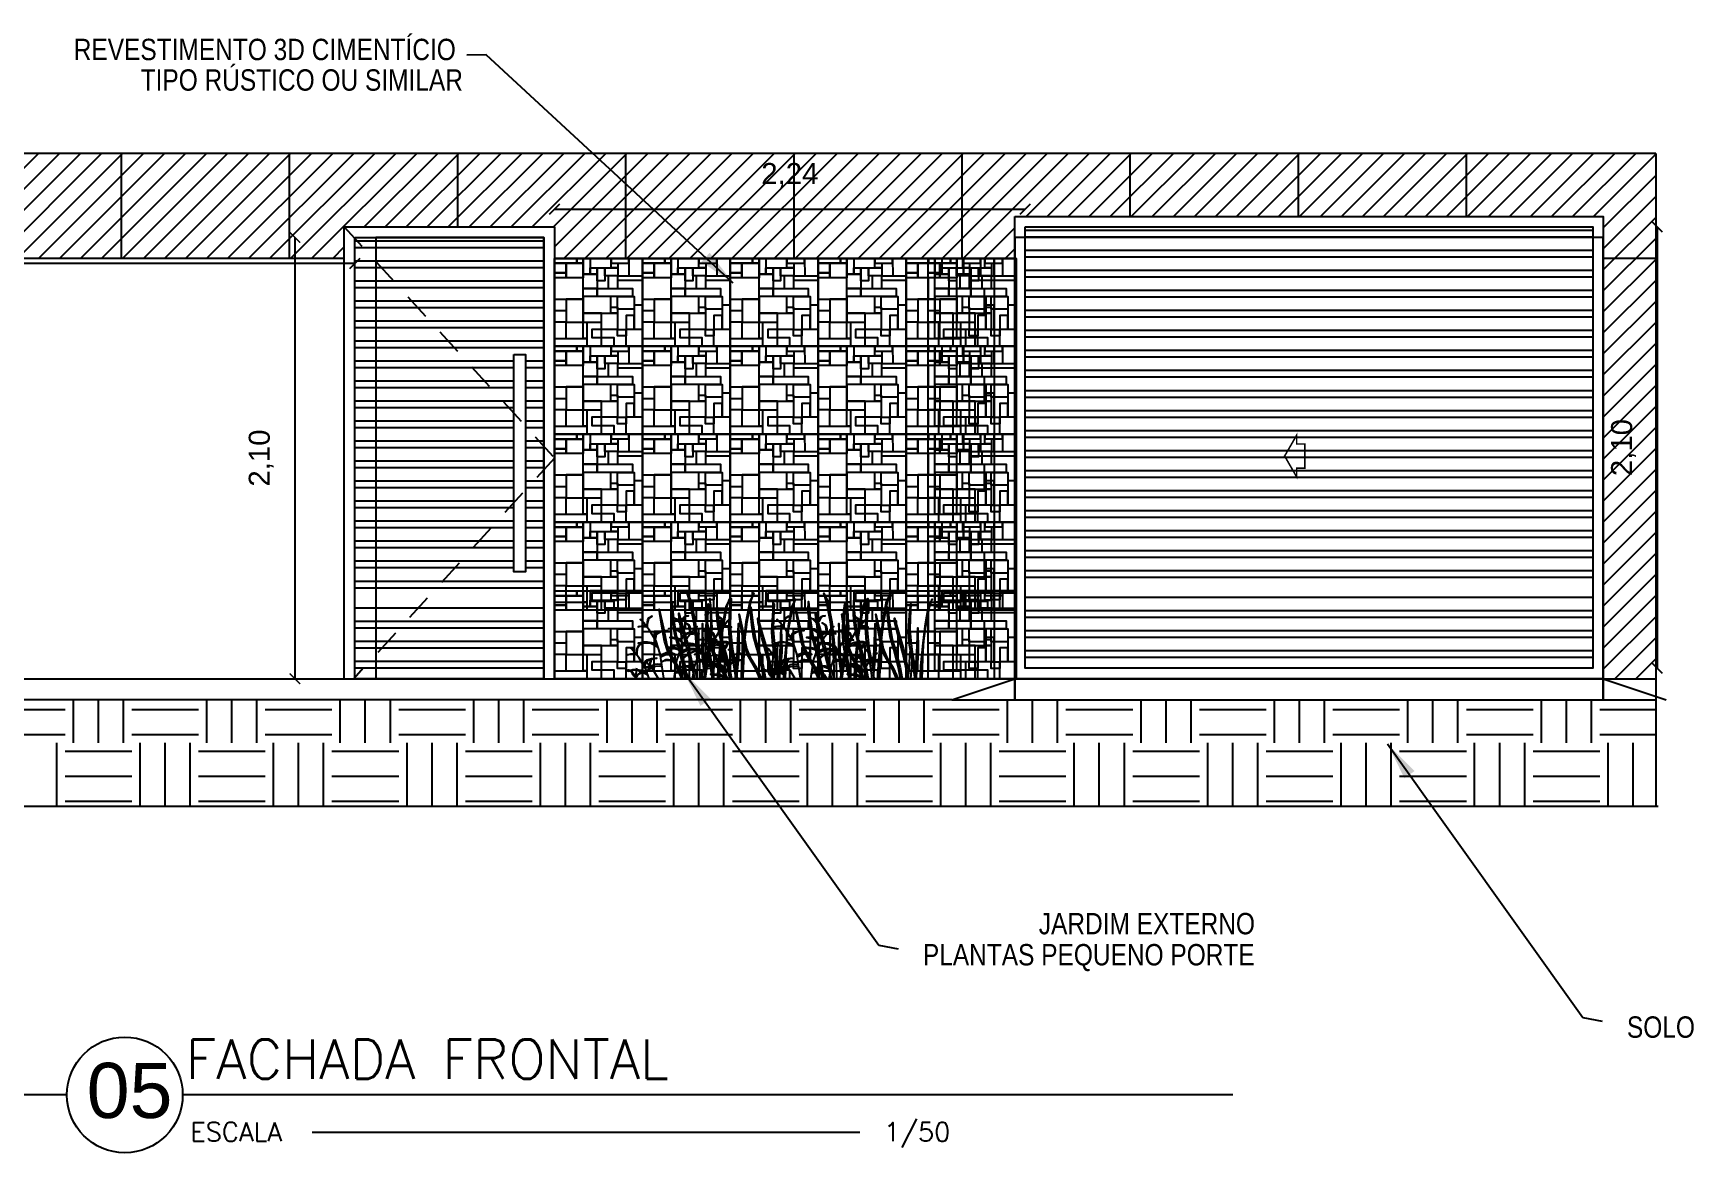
# Model space of a CAD drawing. Header units: millimetres. Extents: x -72 to 470, y 3 to 161.
# Drawn here: x 435.03 to 442.93, y 48.92 to 54.25 of the extents above; entities that cross this region are included whole.
import ezdxf
from ezdxf.enums import TextEntityAlignment as Align

# ---------------------------------------------------------------- set-up
doc = ezdxf.new("R2010")
doc.units = ezdxf.units.MM
doc.linetypes.add('CONTINU', pattern=[0])
doc.linetypes.add('HIDDEN2', pattern=[0.1875, 0.125, -0.0625])
doc.layers.get('0').update_dxf_attribs({"color": 3})
for name, color, linetype in [('0-COTAS', 8, 'Continuous'), ('COTA', 7, 'Continuous'), ('COTAS', 7, 'Continuous'), ('LAYER1', 2, 'Continuous'), ('LAYER2', 5, 'Continuous'), ('P8', 8, 'Continuous')]:
    doc.layers.add(name, color=color, linetype=linetype)
doc.layers.add('E-Cta-W', color=7, linetype='Continuous', lineweight=20)
doc.styles.add('ARIAL', font='arial.ttf', dxfattribs={"height": 0.2})
doc.styles.add('F2', font='ARIALN.TTF')
doc.styles.add('ROMANS', font='romans__.ttf', dxfattribs={"height": 0.1})
doc.styles.get("Standard").update_dxf_attribs({"font": 'arial.ttf'})
doc.dimstyles.new('ISO-25', dxfattribs={"dimtxt": 0.1, "dimasz": 0.05, "dimexe": 1.25, "dimexo": 0.625, "dimgap": 0.1, "dimtad": 1, "dimzin": 1, "dimtxsty": 'Standard', "dimblk": 'ARCHTICK', "dimcen": 2.5, "dimse1": 1, "dimse2": 1, "dimazin": 3, "dimtfac": 1, "dimtmove": 0, "dimatfit": 3, "dimldrblk": 'ARCHTICK', "dimfxl": 1, "dimarcsym": 0})
doc.dimstyles.get("Standard").update_dxf_attribs({"dimtxt": 0.18, "dimasz": 0.18, "dimexe": 0.18, "dimexo": 0.0625, "dimgap": 0.09, "dimtad": 0, "dimtih": 1, "dimtoh": 1, "dimdec": 4, "dimzin": 0, "dimdsep": 46, "dimtxsty": 'Standard', "dimcen": 0.09, "dimadec": 0, "dimazin": 0, "dimtfac": 1, "dimtdec": 4, "dimtofl": 0, "dimtmove": 0, "dimatfit": 3, "dimfxl": 1, "dimtolj": 1, "dimtzin": 0, "dimarcsym": 0})

# ---------------------------------------------------------------- blocks, each defined once
blk = doc.blocks.new('A$C58902D87')
at = {"color": 7}
blk.add_lwpolyline([(-3.4, 0), (-3.1, 0.1), (-3.1, 0), (-3.1, 0.1), (-0.3, 0.1), (-0.3, 0), (-0.3, 0.1), (0, 0)], dxfattribs=at)
blk = doc.blocks.new('A$C00126118')
at = {"layer": 'LAYER2'}
blk.add_line((0.3, 0.367), (0, 0.367), dxfattribs=at)
blk.add_circle((0.667, 0.367), 0.367, dxfattribs=at)
blk = doc.blocks.new('_ArchTick')
at = {"color": 0, "linetype": 'ByBlock', "const_width": 0.15}
blk.add_lwpolyline([(-0.5, -0.5), (0.5, 0.5)], dxfattribs=at)
blk = doc.blocks.new('*D405')
at = {"layer": 'COTAS', "color": 0, "lineweight": -2, "transparency": 16777216}
blk.add_line((437.5132, 53.4131), (439.7532, 53.4131), dxfattribs=at)
at = {"layer": 'Defpoints', "color": 0, "transparency": 16777216}
for p in [(439.7532, 53.4131), (437.5132, 53.3286), (439.7532, 53.3286)]:
    blk.add_point(p, dxfattribs=at)
at = {"layer": 'COTAS', "color": 0, "lineweight": -2, "transparency": 16777216, "xscale": 0.05, "yscale": 0.05, "zscale": 0.05, "rotation": 180}
blk.add_blockref('_ArchTick', (437.5132, 53.4131), dxfattribs=at)
at = {"layer": 'COTAS', "color": 0, "lineweight": -2, "transparency": 16777216, "xscale": 0.05, "yscale": 0.05, "zscale": 0.05}
blk.add_blockref('_ArchTick', (439.7532, 53.4131), dxfattribs=at)
at = {"layer": 'COTAS', "color": 0, "transparency": 16777216, "insert": (438.6332, 53.5732), "char_height": 0.1, "attachment_point": 5}
blk.add_mtext('2,24', dxfattribs=at)
blk = doc.blocks.new('*D406')
at = {"layer": 'COTAS', "color": 0, "lineweight": -2, "transparency": 16777216}
blk.add_line((442.7602, 53.3286), (442.7602, 51.2286), dxfattribs=at)
at = {"layer": 'Defpoints', "color": 0, "transparency": 16777216}
for p in [(442.4532, 53.3286), (442.4532, 51.2286), (442.7602, 51.2286)]:
    blk.add_point(p, dxfattribs=at)
at = {"layer": 'COTAS', "color": 0, "lineweight": -2, "transparency": 16777216, "xscale": 0.05, "yscale": 0.05, "zscale": 0.05}
for p, rotation in [((442.7602, 53.3286), 90), ((442.7602, 51.2286), 270)]:
    blk.add_blockref('_ArchTick', p, dxfattribs=dict(at, rotation=rotation))
at = {"layer": 'COTAS', "color": 0, "transparency": 16777216, "insert": (442.6001, 52.2786), "char_height": 0.1, "attachment_point": 5, "rotation": 90}
blk.add_mtext('2,10', dxfattribs=at)
blk = doc.blocks.new('*D407')
at = {"layer": 'COTAS', "color": 0, "lineweight": -2, "transparency": 16777216}
blk.add_line((436.278, 53.2786), (436.278, 51.1786), dxfattribs=at)
at = {"layer": 'Defpoints', "color": 0, "transparency": 16777216}
for p in [(436.5632, 53.2786), (436.278, 51.1786), (436.5132, 51.1786)]:
    blk.add_point(p, dxfattribs=at)
at = {"layer": 'COTAS', "color": 0, "lineweight": -2, "transparency": 16777216, "xscale": 0.05, "yscale": 0.05, "zscale": 0.05}
for p, rotation in [((436.278, 53.2786), 90), ((436.278, 51.1786), 270)]:
    blk.add_blockref('_ArchTick', p, dxfattribs=dict(at, rotation=rotation))
at = {"layer": 'COTAS', "color": 0, "transparency": 16777216, "insert": (436.1179, 52.2286), "char_height": 0.1, "attachment_point": 5, "rotation": 90}
blk.add_mtext('2,10', dxfattribs=at)
blk = doc.blocks.new('werwerwer')
at = {"color": 8}
for p, q in [((1968.2576, 1520.9968), (1968.2576, 1521.1968)), ((1968.2576, 1521.1968), (1968.4576, 1521.1968)), ((1968.4576, 1521.1968), (1968.6576, 1521.1968)), ((1968.6576, 1521.1968), (1968.6576, 1520.9968)), ((1968.2576, 1520.7968), (1968.2576, 1520.9968)), ((1968.6576, 1520.9968), (1968.6576, 1520.7968)), ((1968.4576, 1520.7968), (1968.2576, 1520.7968)), ((1968.6576, 1520.7968), (1968.4576, 1520.7968))]:
    blk.add_line(p, q, dxfattribs=at)
at = {"color": 8, "linetype": 'CONTINU'}
for points in [[(1968.2576, 1521.1968), (1968.3593, 1521.1968), (1968.3593, 1521.1744), (1968.2576, 1521.1744)], [(1968.2576, 1521.1744), (1968.3106, 1521.1744), (1968.3106, 1521.131), (1968.2576, 1521.131)], [(1968.2576, 1521.131), (1968.3106, 1521.131), (1968.3106, 1521.1088), (1968.2576, 1521.1088)], [(1968.3106, 1521.1744), (1968.3885, 1521.1744), (1968.3885, 1521.1088), (1968.3106, 1521.1088)], [(1968.3885, 1521.1744), (1968.3593, 1521.1744), (1968.3593, 1521.1968), (1968.3885, 1521.1968)], [(1968.3885, 1521.1968), (1968.4193, 1521.1968), (1968.4193, 1521.1253), (1968.3885, 1521.1253)], [(1968.3885, 1521.1253), (1968.452, 1521.1253), (1968.452, 1521.06), (1968.3885, 1521.06)], [(1968.4193, 1521.1538), (1968.515, 1521.1538), (1968.515, 1521.1968), (1968.4193, 1521.1968)], [(1968.452, 1521.1253), (1968.4193, 1521.1253), (1968.4193, 1521.1538), (1968.452, 1521.1538)], [(1968.452, 1521.1538), (1968.4865, 1521.1538), (1968.4865, 1521.0944), (1968.452, 1521.0944)], [(1968.4865, 1521.1538), (1968.5465, 1521.1538), (1968.5465, 1521.1182), (1968.4865, 1521.1182)], [(1968.515, 1521.1753), (1968.5958, 1521.1753), (1968.5958, 1521.1968), (1968.515, 1521.1968)], [(1968.5465, 1521.1538), (1968.515, 1521.1538), (1968.515, 1521.1753), (1968.5465, 1521.1753)], [(1968.5966, 1521.1182), (1968.6576, 1521.1182), (1968.6576, 1521.1968), (1968.5958, 1521.1968)], [(1968.3885, 1521.1088), (1968.2576, 1521.1088), (1968.2576, 1521.012), (1968.3885, 1521.012)], [(1968.3885, 1521.06), (1968.452, 1521.06), (1968.452, 1521.0231), (1968.3885, 1521.0231)], [(1968.452, 1521.06), (1968.6125, 1521.06), (1968.6125, 1521.0231), (1968.452, 1521.0231)], [(1968.5465, 1521.1182), (1968.5025, 1521.1182), (1968.5025, 1521.06), (1968.5465, 1521.06)], [(1968.5465, 1521.1182), (1968.6576, 1521.1182), (1968.6576, 1521.0968), (1968.5465, 1521.0968)], [(1968.3885, 1521.012), (1968.311, 1521.012), (1968.311, 1520.9074), (1968.3885, 1520.9074)], [(1968.5145, 1521.0231), (1968.3885, 1521.0231), (1968.3885, 1520.9475), (1968.5145, 1520.9475)], [(1968.5447, 1520.9475), (1968.5145, 1520.9475), (1968.5145, 1520.9748), (1968.5447, 1520.9748)], [(1968.5447, 1521.0231), (1968.6205, 1521.0231), (1968.6205, 1520.9651), (1968.5447, 1520.9651)], [(1968.6205, 1520.8754), (1968.6576, 1520.8754), (1968.6576, 1520.9841), (1968.6205, 1520.9841)], [(1968.311, 1520.9074), (1968.2576, 1520.9074), (1968.2576, 1520.9595), (1968.311, 1520.9595)], [(1968.311, 1520.9074), (1968.2576, 1520.9074), (1968.2576, 1520.8329), (1968.311, 1520.8329)], [(1968.3885, 1520.9074), (1968.4719, 1520.9074), (1968.4719, 1520.9475), (1968.3885, 1520.9475)], [(1968.4046, 1520.8329), (1968.3885, 1520.8329), (1968.3885, 1520.9074), (1968.4046, 1520.9074)], [(1968.4719, 1520.9475), (1968.5447, 1520.9475), (1968.5447, 1520.874), (1968.4719, 1520.874)], [(1968.5834, 1520.8754), (1968.6205, 1520.8754), (1968.6205, 1520.9372), (1968.5834, 1520.9372)], [(1968.2576, 1520.8329), (1968.4046, 1520.8329), (1968.4046, 1520.7968), (1968.2576, 1520.7968)], [(1968.4719, 1520.874), (1968.4279, 1520.874), (1968.4279, 1520.8367), (1968.4719, 1520.8367)], [(1968.4719, 1520.8367), (1968.5274, 1520.8367), (1968.5274, 1520.7968), (1968.4719, 1520.7968)], [(1968.5447, 1520.874), (1968.5834, 1520.874), (1968.5834, 1520.8439), (1968.5447, 1520.8439)], [(1968.6576, 1520.7968), (1968.5834, 1520.7968), (1968.5834, 1520.8754), (1968.6576, 1520.8754)]]:
    blk.add_lwpolyline(points, close=True, dxfattribs=at)
blk = doc.blocks.new('A$C32066065')
at = {"layer": 'P8', "xscale": 1.045786416577419, "yscale": 1.045786416577419, "zscale": 1.045786416577419}
blk.add_blockref('werwerwer', (-2058.377, -1590.8469), dxfattribs=at)
blk = doc.blocks.new('A$C720D0BDF')
at = {"color": 8}
for p, q in [((5.857, 2.126), (5.844, 2.259)), ((5.884, 1.896), (5.857, 2.126)), ((5.899, 1.726), (5.884, 1.896)), ((5.912, 1.556), (5.91, 1.643)), ((6.671, 1.718), (6.668, 1.751)), ((6.681, 1.618), (6.673, 1.702)), ((6.708, 1.389), (6.681, 1.618)), ((5.914, 1.376), (5.909, 1.52)), ((5.911, 1.154), (5.914, 1.376)), ((6.723, 1.218), (6.708, 1.389)), ((5.019, 1.018), (5.035, 1.175)), ((5.036, 1.192), (5.04, 1.225)), ((5.903, 1.018), (5.909, 1.119)), ((6.736, 1.049), (6.734, 1.136)), ((6.736, 1.018), (6.736, 1.024))]:
    blk.add_line(p, q, dxfattribs=at)
for points in [[(6.198, 1.018), (6.195, 1.219), (6.184, 1.485), (6.164, 1.806), (6.124, 2.104), (6.051, 2.485), (5.999, 2.644), (6.076, 2.49), (6.149, 2.104), (6.189, 1.758), (6.232, 1.305), (6.241, 1.018)], [(6.453, 1.729), (6.473, 1.979), (6.463, 2.212), (6.448, 2.418), (6.427, 2.546), (6.442, 2.258), (6.448, 2.026), (6.43, 1.841)], [(6.652, 1.763), (6.687, 2.021), (6.756, 2.383), (6.806, 2.534), (6.732, 2.388), (6.663, 2.021), (6.641, 1.832)], [(6.919, 1.018), (6.915, 1.079), (6.864, 1.44), (6.812, 1.718), (6.792, 1.979), (6.802, 2.212), (6.817, 2.418), (6.837, 2.546), (6.822, 2.258), (6.817, 2.026), (6.837, 1.811), (6.864, 1.578), (6.91, 1.327), (6.945, 1.089), (6.953, 1.018)], [(7.096, 1.742), (7.1, 1.806), (7.141, 2.104), (7.213, 2.485), (7.266, 2.644), (7.188, 2.49), (7.116, 2.104), (7.081, 1.813)], [(7.872, 1.018), (7.875, 1.18), (7.885, 1.433), (7.904, 1.738), (7.942, 2.021), (8.011, 2.383), (8.061, 2.534), (7.987, 2.388), (7.918, 2.021), (7.88, 1.693), (7.84, 1.262), (7.832, 1.018)], [(5.896, 1.018), (5.809, 1.224), (5.628, 1.537), (5.566, 1.733), (5.508, 2.057), (5.468, 2.34), (5.545, 1.979), (5.613, 1.655), (5.689, 1.475), (5.814, 1.269), (5.911, 1.048), (5.922, 1.018)], [(5.967, 1.018), (5.922, 1.269), (5.829, 1.635), (5.756, 1.893), (5.721, 2.119), (5.699, 2.33), (5.704, 2.485), (5.741, 2.165), (5.792, 1.836), (5.879, 1.553), (5.952, 1.274), (6, 1.018)], [(6.148, 1.018), (6.065, 1.311), (6.014, 1.532), (5.922, 1.876), (5.849, 2.165), (5.839, 2.263), (5.922, 1.979), (6.019, 1.65), (6.085, 1.337), (6.194, 1.018)], [(5.862, 2.087), (5.889, 2.122), (5.918, 2.162), (5.931, 2.183), (5.948, 2.202), (5.994, 2.215), (6.022, 2.213), (5.982, 2.206), (5.95, 2.188), (5.929, 2.151), (5.903, 2.109), (5.864, 2.068)], [(6.738, 1.018), (6.667, 1.185), (6.496, 1.483), (6.437, 1.669), (6.382, 1.976), (6.344, 2.245), (6.417, 1.903), (6.481, 1.595), (6.553, 1.424), (6.672, 1.228), (6.765, 1.018), (6.765, 1.018)], [(6.366, 2.14), (6.38, 2.319), (6.399, 2.441), (6.384, 2.167), (6.382, 2.066)], [(6.812, 1.018), (6.775, 1.228), (6.686, 1.576), (6.618, 1.821), (6.584, 2.036), (6.563, 2.236), (6.568, 2.383), (6.603, 2.079), (6.651, 1.766), (6.735, 1.497), (6.803, 1.233), (6.844, 1.018)], [(7.383, 1.018), (7.313, 1.185), (7.141, 1.483), (7.082, 1.669), (7.028, 1.976), (6.989, 2.245), (7.063, 1.903), (7.127, 1.595), (7.199, 1.424), (7.318, 1.228), (7.411, 1.018), (7.411, 1.018)], [(7.458, 1.018), (7.42, 1.228), (7.332, 1.576), (7.263, 1.821), (7.229, 2.036), (7.209, 2.236), (7.213, 2.383), (7.249, 2.079), (7.297, 1.766), (7.38, 1.497), (7.449, 1.233), (7.49, 1.018)], [(7.73, 1.018), (7.728, 1.047), (7.68, 1.39), (7.63, 1.654), (7.611, 1.903), (7.62, 2.124), (7.635, 2.319), (7.654, 2.441), (7.64, 2.167), (7.635, 1.947), (7.654, 1.742), (7.68, 1.521), (7.723, 1.283), (7.757, 1.057), (7.761, 1.018)], [(5.236, 2.001), (5.176, 2.006), (5.1, 2.01), (5.064, 2.006), (5.125, 2.02), (5.17, 2.025), (5.215, 2.025)], [(5.128, 2.129), (5.123, 2.133), (5.117, 2.137), (5.102, 2.144), (5.105, 2.146), (5.106, 2.144), (5.109, 2.141), (5.112, 2.141), (5.117, 2.139), (5.118, 2.137)], [(5.138, 2.118), (5.132, 2.123), (5.129, 2.126), (5.128, 2.128), (5.128, 2.131), (5.13, 2.13), (5.133, 2.126), (5.14, 2.123), (5.143, 2.118), (5.149, 2.113), (5.156, 2.109), (5.156, 2.098), (5.162, 2.095), (5.168, 2.092), (5.169, 2.087), (5.172, 2.084), (5.181, 2.081), (5.181, 2.074), (5.183, 2.069), (5.187, 2.063), (5.188, 2.059)], [(5.559, 1.018), (5.557, 1.031), (5.487, 1.494), (5.408, 1.731), (5.278, 1.949), (5.138, 2.118)], [(5.245, 1.99), (5.246, 2.058), (5.26, 2.141), (5.282, 2.179), (5.33, 2.211), (5.263, 2.173), (5.246, 2.137), (5.237, 2.094), (5.231, 2.039), (5.228, 2.01)], [(5.367, 1.799), (5.381, 1.834), (5.404, 1.879), (5.436, 1.904), (5.474, 1.917), (5.519, 1.93), (5.567, 1.936), (5.622, 1.936), (5.557, 1.923), (5.493, 1.904), (5.432, 1.875), (5.404, 1.843), (5.4, 1.82), (5.387, 1.765)], [(5.884, 1.894), (5.804, 1.949), (5.736, 1.965), (5.69, 1.972), (5.643, 1.966), (5.7, 1.982), (5.745, 1.978), (5.821, 1.965), (5.88, 1.932)], [(5.749, 1.018), (5.803, 1.363), (5.884, 1.6), (6.014, 1.817), (6.155, 1.985)], [(5.864, 2.071), (5.829, 2.111), (5.789, 2.151), (5.753, 2.173), (5.795, 2.16), (5.829, 2.132), (5.86, 2.1)], [(5.892, 1.809), (5.935, 1.856), (5.988, 1.883), (6.047, 1.902)], [(6.048, 1.857), (6.047, 1.925), (6.034, 2.009), (6.011, 2.047), (5.964, 2.079), (6.03, 2.041), (6.047, 2.005), (6.056, 1.961), (6.062, 1.906), (6.065, 1.878)], [(6.155, 1.985), (6.161, 1.99), (6.164, 1.993), (6.165, 1.995), (6.165, 1.998), (6.164, 1.997), (6.16, 1.993), (6.153, 1.99), (6.151, 1.985), (6.145, 1.98), (6.138, 1.976), (6.138, 1.965), (6.131, 1.962), (6.125, 1.959), (6.124, 1.954), (6.121, 1.951), (6.112, 1.949), (6.112, 1.941), (6.11, 1.937), (6.105, 1.93), (6.105, 1.926)], [(6.165, 1.996), (6.17, 2), (6.177, 2.004), (6.191, 2.011), (6.189, 2.013), (6.188, 2.011), (6.184, 2.008), (6.181, 2.008), (6.177, 2.006), (6.175, 2.004)], [(6.334, 1.185), (6.308, 1.563), (6.287, 2.067), (6.277, 1.583), (6.292, 1.357), (6.321, 1.103)], [(6.539, 1.796), (6.526, 1.831), (6.503, 1.877), (6.471, 1.901), (6.433, 1.915), (6.388, 1.928), (6.34, 1.934), (6.285, 1.935), (6.35, 1.921), (6.414, 1.902), (6.475, 1.873), (6.503, 1.84), (6.507, 1.818), (6.519, 1.763)], [(6.395, 1.548), (6.375, 1.654), (6.356, 1.903), (6.364, 2.101)], [(6.38, 1.987), (6.38, 1.947), (6.399, 1.742), (6.409, 1.654)], [(6.406, 1.769), (6.407, 1.837), (6.396, 1.879), (6.39, 1.909)], [(6.416, 1.78), (6.413, 1.845), (6.402, 1.894), (6.392, 1.908)], [(6.52, 1.765), (6.629, 1.946), (6.77, 2.114)], [(6.663, 1.987), (6.661, 2.054), (6.649, 2.138), (6.626, 2.176), (6.579, 2.208), (6.645, 2.17), (6.662, 2.134), (6.671, 2.09), (6.676, 2.035), (6.68, 2.007)], [(6.672, 1.997), (6.731, 2.003), (6.807, 2.006), (6.843, 2.002), (6.783, 2.016), (6.737, 2.022), (6.692, 2.022)], [(6.77, 2.114), (6.776, 2.119), (6.779, 2.122), (6.78, 2.124), (6.78, 2.127), (6.778, 2.126), (6.775, 2.122), (6.768, 2.119), (6.765, 2.114), (6.759, 2.109), (6.752, 2.105), (6.752, 2.094), (6.746, 2.092), (6.74, 2.088), (6.739, 2.083), (6.736, 2.08), (6.727, 2.078), (6.727, 2.07), (6.725, 2.066), (6.72, 2.059), (6.719, 2.055)], [(6.78, 2.125), (6.785, 2.129), (6.791, 2.133), (6.806, 2.14), (6.803, 2.142), (6.803, 2.14), (6.799, 2.137), (6.796, 2.137), (6.791, 2.135), (6.79, 2.133)], [(6.931, 1.185), (6.957, 1.563), (6.977, 2.067), (6.987, 1.583), (6.972, 1.357), (6.943, 1.103)], [(7.612, 1.071), (7.556, 1.268), (7.508, 1.478), (7.42, 1.805), (7.351, 2.079), (7.342, 2.172), (7.42, 1.903), (7.513, 1.59), (7.576, 1.292), (7.621, 1.159)], [(7.743, 1.148), (7.768, 1.507), (7.787, 1.986), (7.797, 1.526), (7.782, 1.311), (7.755, 1.07)], [(4.938, 1.588), (4.932, 1.592), (4.928, 1.595), (4.927, 1.598), (4.927, 1.6), (4.929, 1.599), (4.933, 1.595), (4.94, 1.592), (4.942, 1.587), (4.948, 1.582), (4.955, 1.579), (4.955, 1.567), (4.961, 1.565), (4.967, 1.561), (4.969, 1.556), (4.972, 1.554), (4.98, 1.551), (4.98, 1.543), (4.983, 1.539), (4.987, 1.532), (4.988, 1.529)], [(5.187, 1.238), (5.079, 1.42), (4.938, 1.588)], [(5.045, 1.46), (5.046, 1.527), (5.059, 1.611), (5.082, 1.649), (5.129, 1.682), (5.063, 1.643), (5.046, 1.607), (5.036, 1.564), (5.031, 1.508), (5.028, 1.48)], [(5.447, 1.612), (5.371, 1.657), (5.33, 1.674), (5.273, 1.699), (5.212, 1.708), (5.148, 1.708), (5.068, 1.693), (5.161, 1.722), (5.246, 1.722), (5.32, 1.708), (5.39, 1.684), (5.43, 1.664)], [(5.912, 1.557), (5.877, 1.579), (5.827, 1.593), (5.764, 1.604), (5.666, 1.614), (5.62, 1.61), (5.7, 1.596), (5.781, 1.585), (5.85, 1.566), (5.871, 1.561), (5.89, 1.547)], [(5.924, 1.667), (5.911, 1.702), (5.888, 1.748), (5.856, 1.772), (5.818, 1.786), (5.773, 1.799), (5.725, 1.805), (5.67, 1.805), (5.735, 1.792), (5.799, 1.773), (5.86, 1.744), (5.888, 1.711), (5.892, 1.689), (5.904, 1.634)], [(5.843, 1.481), (5.919, 1.525), (5.961, 1.542), (6.018, 1.567), (6.079, 1.576), (6.144, 1.576), (6.223, 1.56), (6.13, 1.589), (6.045, 1.589), (5.971, 1.576), (5.901, 1.552), (5.861, 1.533)], [(5.894, 1.782), (5.925, 1.822), (5.96, 1.851), (6.013, 1.879), (6.047, 1.889)], [(6.258, 1.55), (6.245, 1.584), (6.222, 1.63), (6.19, 1.655), (6.152, 1.668), (6.107, 1.682), (6.059, 1.688), (6.004, 1.688), (6.069, 1.674), (6.133, 1.655), (6.194, 1.626), (6.222, 1.594), (6.226, 1.571), (6.238, 1.516)], [(6.057, 1.868), (6.117, 1.874), (6.193, 1.877), (6.229, 1.873), (6.168, 1.887), (6.122, 1.892), (6.077, 1.893)], [(6.234, 1.51), (6.348, 1.699), (6.489, 1.868)], [(6.421, 1.756), (6.4, 1.578), (6.355, 1.327), (6.319, 1.089), (6.312, 1.018)], [(6.344, 1.018), (6.345, 1.029), (6.418, 1.492), (6.499, 1.729), (6.517, 1.759)], [(6.345, 1.018), (6.35, 1.079), (6.4, 1.44), (6.441, 1.655)], [(6.391, 1.751), (6.451, 1.756), (6.526, 1.759), (6.562, 1.755), (6.502, 1.769), (6.456, 1.775), (6.411, 1.775)], [(6.458, 1.61), (6.534, 1.654), (6.576, 1.671), (6.633, 1.696), (6.694, 1.705), (6.758, 1.705), (6.838, 1.689), (6.745, 1.718), (6.66, 1.718), (6.586, 1.705), (6.515, 1.681), (6.476, 1.662)], [(6.633, 1.765), (6.625, 1.693), (6.585, 1.262), (6.576, 1.018)], [(6.687, 1.563), (6.653, 1.603), (6.613, 1.643), (6.577, 1.666), (6.618, 1.653), (6.653, 1.624), (6.684, 1.592)], [(6.617, 1.018), (6.62, 1.18), (6.63, 1.433), (6.647, 1.715)], [(6.686, 1.58), (6.713, 1.615), (6.742, 1.654), (6.755, 1.675), (6.772, 1.694), (6.788, 1.699)], [(6.802, 1.696), (6.774, 1.681), (6.753, 1.643), (6.727, 1.601), (6.688, 1.56)], [(6.797, 1.702), (6.818, 1.708), (6.846, 1.706), (6.808, 1.698)], [(7.072, 1.726), (7.033, 1.305), (7.023, 1.018)], [(7.067, 1.018), (7.07, 1.219), (7.08, 1.485), (7.09, 1.643)], [(5.036, 1.471), (4.976, 1.476), (4.9, 1.479), (4.864, 1.475), (4.925, 1.489), (4.97, 1.495), (5.015, 1.495)], [(5.169, 1.27), (5.182, 1.304), (5.204, 1.35), (5.237, 1.375), (5.275, 1.388), (5.32, 1.402), (5.367, 1.408), (5.422, 1.408), (5.358, 1.394), (5.294, 1.375), (5.233, 1.346), (5.205, 1.314), (5.201, 1.291), (5.189, 1.239)], [(5.518, 1.29), (5.426, 1.297), (5.349, 1.28), (5.282, 1.232), (5.218, 1.13), (5.282, 1.194), (5.349, 1.245), (5.404, 1.255), (5.478, 1.261), (5.524, 1.25)], [(5.3, 1.245), (5.223, 1.335)], [(5.292, 1.253), (5.294, 1.318), (5.306, 1.368), (5.315, 1.381)], [(5.301, 1.246), (5.3, 1.311), (5.312, 1.353), (5.317, 1.382)], [(5.498, 1.423), (5.538, 1.456), (5.58, 1.475), (5.631, 1.494), (5.688, 1.494), (5.768, 1.479), (5.698, 1.511), (5.65, 1.511), (5.599, 1.511), (5.544, 1.488), (5.491, 1.468)], [(5.792, 1.291), (5.752, 1.325), (5.71, 1.344), (5.659, 1.363), (5.602, 1.364), (5.522, 1.349), (5.592, 1.381), (5.64, 1.381), (5.691, 1.38), (5.746, 1.357), (5.799, 1.336)], [(5.913, 1.412), (5.999, 1.483), (6.034, 1.5), (6.064, 1.515), (6.102, 1.528), (6.157, 1.54), (6.115, 1.522), (6.056, 1.498), (5.982, 1.452), (5.914, 1.39)], [(6.101, 1.018), (6.137, 1.245), (6.218, 1.482), (6.224, 1.493)], [(6.407, 1.42), (6.366, 1.454), (6.325, 1.473), (6.274, 1.492), (6.217, 1.493), (6.137, 1.478), (6.207, 1.51), (6.255, 1.51), (6.306, 1.509), (6.361, 1.486), (6.414, 1.465)], [(6.161, 1.314), (6.214, 1.344), (6.265, 1.361), (6.305, 1.371), (6.358, 1.371), (6.398, 1.367), (6.461, 1.354), (6.407, 1.382), (6.356, 1.388), (6.294, 1.384), (6.235, 1.378), (6.174, 1.355)], [(6.386, 1.288), (6.477, 1.294), (6.555, 1.277), (6.621, 1.229), (6.685, 1.126), (6.621, 1.191), (6.555, 1.243), (6.5, 1.252), (6.426, 1.258), (6.38, 1.248)], [(6.475, 1.018), (6.473, 1.047), (6.424, 1.39), (6.408, 1.479)], [(6.421, 1.55), (6.424, 1.521), (6.468, 1.283), (6.501, 1.057), (6.506, 1.018)], [(6.708, 1.386), (6.628, 1.442), (6.56, 1.457), (6.514, 1.465), (6.467, 1.459), (6.524, 1.474), (6.569, 1.47), (6.645, 1.457), (6.703, 1.425)], [(6.748, 1.16), (6.735, 1.194), (6.712, 1.24), (6.68, 1.265), (6.642, 1.278), (6.597, 1.292), (6.549, 1.298), (6.494, 1.298), (6.559, 1.284), (6.623, 1.265), (6.684, 1.236), (6.712, 1.204), (6.716, 1.181), (6.728, 1.126)], [(6.701, 1.071), (6.708, 1.092), (6.838, 1.31), (6.979, 1.478)], [(6.716, 1.301), (6.759, 1.349), (6.812, 1.376), (6.871, 1.394)], [(6.718, 1.275), (6.749, 1.315), (6.784, 1.343), (6.837, 1.372), (6.871, 1.381)], [(6.872, 1.35), (6.871, 1.418), (6.858, 1.501), (6.835, 1.539), (6.788, 1.572), (6.854, 1.533), (6.871, 1.497), (6.88, 1.454), (6.886, 1.399), (6.889, 1.37)], [(6.881, 1.361), (6.94, 1.366), (7.016, 1.369), (7.052, 1.366), (6.992, 1.379), (6.946, 1.385), (6.901, 1.385)], [(6.979, 1.478), (6.985, 1.482), (6.988, 1.485), (6.989, 1.488), (6.989, 1.49), (6.987, 1.489), (6.984, 1.485), (6.977, 1.482), (6.975, 1.477), (6.968, 1.472), (6.961, 1.469), (6.961, 1.458), (6.955, 1.455), (6.949, 1.452), (6.948, 1.446), (6.945, 1.444), (6.936, 1.441), (6.936, 1.433), (6.934, 1.429), (6.929, 1.422), (6.928, 1.419)], [(6.989, 1.488), (6.994, 1.493), (7, 1.496), (7.015, 1.504), (7.013, 1.506), (7.012, 1.504), (7.008, 1.5), (7.005, 1.5), (7, 1.499), (6.999, 1.496)], [(7.606, 1.018), (7.625, 1.199), (7.635, 1.443), (7.645, 1.572)], [(7.671, 1.438), (7.664, 1.252), (7.645, 1.018)], [(5.022, 1.053), (4.994, 1.088), (4.966, 1.128), (4.952, 1.149), (4.935, 1.168), (4.89, 1.181), (4.861, 1.179), (4.901, 1.171), (4.934, 1.154), (4.954, 1.116), (4.981, 1.075), (5.02, 1.034)], [(4.905, 1.169), (4.87, 1.162), (4.9, 1.172)], [(4.91, 1.175), (4.962, 1.191), (5.048, 1.192), (5.122, 1.179), (5.192, 1.154), (5.232, 1.135)], [(5.25, 1.083), (5.173, 1.128), (5.131, 1.145), (5.074, 1.169), (5.014, 1.178), (4.949, 1.178), (4.92, 1.172)], [(5.02, 1.037), (5.055, 1.077), (5.095, 1.116), (5.131, 1.139), (5.089, 1.126), (5.055, 1.097), (5.023, 1.066)], [(5.279, 1.227), (5.257, 1.229), (5.181, 1.233), (5.145, 1.229), (5.206, 1.242), (5.251, 1.248), (5.296, 1.249)], [(5.272, 1.018), (5.209, 1.202), (5.191, 1.232)], [(5.452, 1.018), (5.36, 1.173), (5.318, 1.222)], [(6.05, 1.018), (6.006, 1.062), (5.94, 1.114), (5.885, 1.123), (5.811, 1.129), (5.765, 1.119)], [(5.771, 1.159), (5.863, 1.165), (5.94, 1.148), (6.007, 1.1), (6.058, 1.018)], [(6.126, 1.174), (6.085, 1.207), (6.044, 1.227), (5.993, 1.246), (5.936, 1.246), (5.856, 1.231), (5.926, 1.263), (5.974, 1.263), (6.025, 1.263), (6.08, 1.24), (6.133, 1.219)], [(6.786, 1.018), (6.701, 1.071), (6.651, 1.085), (6.588, 1.097), (6.489, 1.106), (6.444, 1.102), (6.524, 1.089), (6.605, 1.078), (6.673, 1.059), (6.695, 1.054), (6.745, 1.018)], [(6.682, 1.018), (6.695, 1.054)]]:
    blk.add_lwpolyline(points, dxfattribs=at)

msp = doc.modelspace()

# ---------------------------------------------------------------- hatches: boundary and pattern name
at = {"layer": 'COTA', "true_color": 0x939598}
h = msp.add_hatch(dxfattribs=at)
h.set_pattern_fill('JIS_WOOD', color=252, scale=0.1)
h.set_pattern_definition([(45, (387.54705, -96.73227), (-0.05, 0.05), [])])
h.paths.add_polyline_path([(432.2532, 51.9786), (431.7532, 51.9786), (431.7532, 51.1786), (432.2532, 51.1786)])
h.paths.add_polyline_path([(432.2532, 52.7786), (431.7532, 52.7786), (431.7532, 51.9786), (432.2532, 51.9786)])
h.paths.add_polyline_path([(432.2532, 53.6786), (431.7532, 53.6786), (431.7532, 53.5786), (431.7532, 53.1786), (431.777, 53.1786), (431.7532, 53.1548), (432.2532, 53.1548)])
h.paths.add_polyline_path([(433.0532, 53.6786), (432.2532, 53.6786), (432.2532, 53.1786), (433.0532, 53.1786)])
h.paths.add_polyline_path([(433.8532, 53.6786), (433.0532, 53.6786), (433.0532, 53.1786), (433.8532, 53.1786)])
h.paths.add_polyline_path([(434.6532, 53.6786), (433.8532, 53.6786), (433.8532, 53.1786), (434.6532, 53.1786)])
h.paths.add_polyline_path([(435.4532, 53.6786), (434.6532, 53.6786), (434.6532, 53.1786), (435.4532, 53.1786)])
h.paths.add_polyline_path([(436.2532, 53.6786), (435.4532, 53.6786), (435.4532, 53.1786), (436.2532, 53.1786)])
h.paths.add_polyline_path([(437.0532, 53.6786), (436.2532, 53.6786), (436.2532, 53.1786), (436.5132, 53.1786), (436.5132, 53.3286), (437.0532, 53.3286)])
h.paths.add_polyline_path([(437.8532, 53.6786), (437.0532, 53.6786), (437.0532, 53.3286), (437.5132, 53.3286), (437.5132, 53.1786), (437.7224, 53.1786), (437.8532, 53.1786)])
h.paths.add_polyline_path([(438.6532, 53.6786), (437.8532, 53.6786), (437.8532, 53.1786), (437.9315, 53.1786), (438.1407, 53.1786), (438.3498, 53.1786), (438.559, 53.1786), (438.6532, 53.1786)])
h.paths.add_polyline_path([(439.4532, 53.6786), (438.6532, 53.6786), (438.6532, 53.1786), (438.7681, 53.1786), (438.9773, 53.1786), (439.1865, 53.1786), (439.3956, 53.1786), (439.4532, 53.1786)])
h.paths.add_polyline_path([(440.2532, 53.6786), (439.4532, 53.6786), (439.4532, 53.1786), (439.5002, 53.1786), (439.7032, 53.1786), (439.7032, 53.3786), (440.2532, 53.3786)])
h.paths.add_polyline_path([(441.0532, 53.6786), (440.2532, 53.6786), (440.2532, 53.3786), (441.0532, 53.3786)])
h.paths.add_polyline_path([(441.8532, 53.6786), (441.0532, 53.6786), (441.0532, 53.3786), (441.8532, 53.3786)])
h.paths.add_polyline_path([(442.7532, 53.6786), (441.8532, 53.6786), (441.8532, 53.3786), (442.5032, 53.3786), (442.5032, 53.1786), (442.7532, 53.1786)])
h.paths.add_polyline_path([(442.7532, 53.1786), (442.5032, 53.1786), (442.5032, 51.1786), (442.7532, 51.1786)])
h.paths.add_polyline_path([(442.695, 52.119), (442.695, 52.4409), (442.4889, 52.4409), (442.4889, 52.119)], flags=9)

# ---------------------------------------------------------------- linework, layer by layer
at = {"color": 7}
for p, q in [((436.5132, 53.3286), (437.5132, 53.3286)), ((436.5132, 51.1786), (436.5132, 53.3286)), ((437.5132, 53.3286), (437.5132, 51.1786))]:
    msp.add_line(p, q, dxfattribs=at)
for points in [[(439.7032, 53.3786), (442.5032, 53.3786), (442.5032, 51.1786), (439.7032, 51.1786)], [(436.5632, 53.2786), (437.4632, 53.2786), (437.4632, 51.1786), (436.5632, 51.1786)], [(439.7532, 53.3286), (442.4532, 53.3286), (442.4532, 51.2286), (439.7532, 51.2286)], [(437.32, 52.7217), (437.3755, 52.7217), (437.3755, 51.688), (437.32, 51.688)]]:
    msp.add_lwpolyline(points, close=True, dxfattribs=at)
at = {"color": 8, "linetype": 'HIDDEN2'}
msp.add_lwpolyline([(436.5132, 53.3286), (437.5132, 52.2286), (436.5587, 51.1786)], dxfattribs=at)
at = {"color": 1, "const_width": 0.00764}
msp.add_lwpolyline([(441.0448, 52.1808), (441.0448, 52.1389), (440.9875, 52.2382), (441.0448, 52.3374), (441.0448, 52.2955), (441.0831, 52.2955), (441.0831, 52.1808)], close=True, dxfattribs=at)
at = {"layer": '0-COTAS', "color": 8, "linetype": 'Continuous', "ltscale": 0.05}
for p, q in [((437.4632, 53.2613), (436.5632, 53.2613)), ((442.4532, 53.3113), (439.7532, 53.3113)), ((442.4532, 53.2795), (439.7532, 53.2795)), ((437.4632, 53.2295), (436.5632, 53.2295)), ((442.4532, 53.216), (439.7532, 53.216)), ((442.4532, 53.1843), (439.7532, 53.1843)), ((437.4632, 53.166), (436.5632, 53.166)), ((437.4632, 53.1343), (436.5632, 53.1343)), ((442.4532, 53.1208), (439.7532, 53.1208)), ((437.4632, 53.0708), (436.5632, 53.0708)), ((437.4632, 53.039), (436.5632, 53.039)), ((442.4532, 53.089), (439.7532, 53.089)), ((442.4532, 53.0255), (439.7532, 53.0255)), ((437.4632, 52.9755), (436.5632, 52.9755)), ((437.4632, 52.9438), (436.5632, 52.9438)), ((442.4532, 52.9938), (439.7532, 52.9938)), ((437.4632, 52.8803), (436.5632, 52.8803)), ((442.4532, 52.9303), (439.7532, 52.9303)), ((442.4532, 52.8985), (439.7532, 52.8985)), ((437.4632, 52.8485), (436.5632, 52.8485)), ((437.4632, 52.785), (436.5632, 52.785)), ((442.4532, 52.835), (439.7532, 52.835)), ((442.4532, 52.8033), (439.7532, 52.8033)), ((437.4632, 52.7533), (436.5632, 52.7533)), ((442.4532, 52.7398), (439.7532, 52.7398)), ((442.4532, 52.708), (439.7532, 52.708)), ((437.32, 52.6898), (436.5632, 52.6898)), ((437.32, 52.658), (436.5632, 52.658)), ((437.4632, 52.6898), (437.3755, 52.6898)), ((437.4632, 52.658), (437.3755, 52.658)), ((442.4532, 52.6445), (439.7532, 52.6445)), ((437.32, 52.5945), (436.5632, 52.5945)), ((437.32, 52.5628), (436.5632, 52.5628)), ((437.4632, 52.5945), (437.3755, 52.5945)), ((437.4632, 52.5628), (437.3755, 52.5628)), ((442.4532, 52.6128), (439.7532, 52.6128)), ((442.4532, 52.5493), (439.7532, 52.5493)), ((437.32, 52.4993), (436.5632, 52.4993)), ((437.32, 52.4675), (436.5632, 52.4675)), ((437.4632, 52.4993), (437.3755, 52.4993)), ((437.4632, 52.4675), (437.3755, 52.4675)), ((442.4532, 52.5175), (439.7532, 52.5175)), ((437.32, 52.404), (436.5632, 52.404)), ((437.4632, 52.404), (437.3755, 52.404)), ((442.4532, 52.454), (439.7532, 52.454)), ((442.4532, 52.4223), (439.7532, 52.4223)), ((437.32, 52.3723), (436.5632, 52.3723)), ((437.32, 52.3088), (436.5632, 52.3088)), ((437.4632, 52.3723), (437.3755, 52.3723)), ((437.4632, 52.3088), (437.3755, 52.3088)), ((442.4532, 52.3588), (439.7532, 52.3588)), ((442.4532, 52.327), (439.7532, 52.327)), ((437.32, 52.277), (436.5632, 52.277)), ((437.4632, 52.277), (437.3755, 52.277)), ((442.4532, 52.2635), (439.7532, 52.2635)), ((442.4532, 52.2318), (439.7532, 52.2318)), ((437.32, 52.2135), (436.5632, 52.2135)), ((437.32, 52.1818), (436.5632, 52.1818)), ((437.4632, 52.2135), (437.3755, 52.2135)), ((437.4632, 52.1818), (437.3755, 52.1818)), ((442.4532, 52.1683), (439.7532, 52.1683)), ((437.32, 52.1183), (436.5632, 52.1183)), ((437.32, 52.0865), (436.5632, 52.0865)), ((437.4632, 52.1183), (437.3755, 52.1183)), ((437.4632, 52.0865), (437.3755, 52.0865)), ((442.4532, 52.1365), (439.7532, 52.1365)), ((442.4532, 52.073), (439.7532, 52.073)), ((437.32, 52.023), (436.5632, 52.023)), ((437.32, 51.9913), (436.5632, 51.9913)), ((437.4632, 52.023), (437.3755, 52.023)), ((437.4632, 51.9913), (437.3755, 51.9913)), ((442.4532, 52.0413), (439.7532, 52.0413)), ((437.32, 51.9278), (436.5632, 51.9278)), ((437.4632, 51.9278), (437.3755, 51.9278)), ((442.4532, 51.9778), (439.7532, 51.9778)), ((442.4532, 51.946), (439.7532, 51.946)), ((437.32, 51.896), (436.5632, 51.896)), ((437.4632, 51.896), (437.3755, 51.896)), ((442.4532, 51.8825), (439.7532, 51.8825)), ((442.4532, 51.8508), (439.7532, 51.8508)), ((437.32, 51.8325), (436.5632, 51.8325)), ((437.32, 51.8008), (436.5632, 51.8008)), ((437.4632, 51.8325), (437.3755, 51.8325)), ((437.4632, 51.8008), (437.3755, 51.8008)), ((442.4532, 51.7873), (439.7532, 51.7873)), ((442.4532, 51.7555), (439.7532, 51.7555)), ((437.32, 51.7373), (436.5632, 51.7373)), ((437.32, 51.7055), (436.5632, 51.7055)), ((437.4632, 51.7373), (437.3755, 51.7373)), ((437.4632, 51.7055), (437.3755, 51.7055)), ((442.4532, 51.692), (439.7532, 51.692)), ((437.4632, 51.642), (436.5632, 51.642)), ((437.4632, 51.6103), (436.5632, 51.6103)), ((442.4532, 51.6603), (439.7532, 51.6603)), ((442.4532, 51.565), (439.7532, 51.565)), ((437.4632, 51.515), (436.5632, 51.515)), ((437.4632, 51.4515), (436.5632, 51.4515)), ((442.4532, 51.5015), (439.7532, 51.5015)), ((442.4532, 51.4698), (439.7532, 51.4698)), ((437.4632, 51.4198), (436.5632, 51.4198)), ((442.4532, 51.4063), (439.7532, 51.4063)), ((442.4532, 51.3745), (439.7532, 51.3745)), ((437.4632, 51.3563), (436.5632, 51.3563)), ((437.4632, 51.3245), (436.5632, 51.3245)), ((442.4532, 51.311), (439.7532, 51.311)), ((437.4632, 51.261), (436.5632, 51.261)), ((437.4632, 51.2293), (436.5632, 51.2293)), ((442.4532, 51.2793), (439.7532, 51.2793))]:
    msp.add_line(p, q, dxfattribs=at)
at = {"layer": 'COTA'}
for p, q in [((435.4532, 53.1786), (435.4532, 53.6786)), ((436.2532, 53.1786), (436.2532, 53.6786)), ((437.0532, 53.3286), (437.0532, 53.6786)), ((437.8532, 53.1786), (437.8532, 53.6786)), ((438.6532, 53.1786), (438.6532, 53.6786)), ((439.4532, 53.1786), (439.4532, 53.6786)), ((440.2532, 53.3786), (440.2532, 53.6786)), ((441.0532, 53.3786), (441.0532, 53.6786)), ((441.8532, 53.3786), (441.8532, 53.6786))]:
    msp.add_line(p, q, dxfattribs=at)
at = {"layer": 'COTAS'}
for p, q in [((437.4632, 53.2786), (436.6632, 53.2786)), ((436.6632, 53.2786), (436.6632, 51.1786)), ((437.4632, 51.1786), (437.4632, 53.2786)), ((442.5032, 53.2786), (439.7032, 53.2786)), ((439.7032, 53.2786), (439.7032, 51.1786)), ((442.5032, 51.1786), (442.5032, 53.2786)), ((436.5632, 53.1548), (431.7532, 53.1548)), ((439.4032, 51.0786), (431.7532, 51.0786)), ((439.4032, 51.0786), (442.7532, 51.0786)), ((442.7649, 50.5699), (431.7532, 50.5699))]:
    msp.add_line(p, q, dxfattribs=at)
at = {"layer": 'COTAS', "color": 252, "linetype": 'Continuous', "true_color": 0x939598}
for p, q in [((435.2242, 50.874), (435.2242, 51.0786)), ((435.3433, 50.874), (435.3433, 51.0786)), ((435.4624, 50.874), (435.4624, 51.0786)), ((435.8592, 50.874), (435.8592, 51.0786)), ((435.9783, 50.874), (435.9783, 51.0786)), ((436.0974, 50.874), (436.0974, 51.0786)), ((436.4942, 50.874), (436.4942, 51.0786)), ((436.6133, 50.874), (436.6133, 51.0786)), ((436.7324, 50.874), (436.7324, 51.0786)), ((437.1292, 50.874), (437.1292, 51.0786)), ((437.2483, 50.874), (437.2483, 51.0786)), ((437.3674, 50.874), (437.3674, 51.0786)), ((437.7642, 50.874), (437.7642, 51.0786)), ((437.8833, 50.874), (437.8833, 51.0786)), ((438.0024, 50.874), (438.0024, 51.0786)), ((438.3992, 50.874), (438.3992, 51.0786)), ((438.5183, 50.874), (438.5183, 51.0786)), ((438.6374, 50.874), (438.6374, 51.0786)), ((439.0342, 50.874), (439.0342, 51.0786)), ((439.1533, 50.874), (439.1533, 51.0786)), ((439.2724, 50.874), (439.2724, 51.0786)), ((439.6692, 50.874), (439.6692, 51.0786)), ((439.7883, 50.874), (439.7883, 51.0786)), ((439.9074, 50.874), (439.9074, 51.0786)), ((440.3042, 50.874), (440.3042, 51.0786)), ((440.4233, 50.874), (440.4233, 51.0786)), ((440.5424, 50.874), (440.5424, 51.0786)), ((440.9392, 50.874), (440.9392, 51.0786)), ((441.0583, 50.874), (441.0583, 51.0786)), ((441.1774, 50.874), (441.1774, 51.0786)), ((441.5742, 50.874), (441.5742, 51.0786)), ((441.6933, 50.874), (441.6933, 51.0786)), ((441.8124, 50.874), (441.8124, 51.0786)), ((442.2092, 50.874), (442.2092, 51.0786)), ((442.3283, 50.874), (442.3283, 51.0786)), ((442.4474, 50.874), (442.4474, 51.0786)), ((434.8671, 51.0328), (435.1846, 51.0328)), ((435.5021, 51.0328), (435.8196, 51.0328)), ((436.1371, 51.0328), (436.4546, 51.0328)), ((436.7721, 51.0328), (437.0896, 51.0328)), ((437.4071, 51.0328), (437.7246, 51.0328)), ((438.0421, 51.0328), (438.3596, 51.0328)), ((438.6771, 51.0328), (438.9946, 51.0328)), ((439.3121, 51.0328), (439.6296, 51.0328)), ((439.9471, 51.0328), (440.2646, 51.0328)), ((440.5821, 51.0328), (440.8996, 51.0328)), ((441.2171, 51.0328), (441.5346, 51.0328)), ((441.8521, 51.0328), (442.1696, 51.0328)), ((442.4871, 51.0328), (442.7532, 51.0328)), ((434.8671, 50.9137), (435.1846, 50.9137)), ((435.5021, 50.9137), (435.8196, 50.9137)), ((436.1371, 50.9137), (436.4546, 50.9137)), ((436.7721, 50.9137), (437.0896, 50.9137)), ((437.4071, 50.9137), (437.7246, 50.9137)), ((438.0421, 50.9137), (438.3596, 50.9137)), ((438.6771, 50.9137), (438.9946, 50.9137)), ((439.3121, 50.9137), (439.6296, 50.9137)), ((439.9471, 50.9137), (440.2646, 50.9137)), ((440.5821, 50.9137), (440.8996, 50.9137)), ((441.2171, 50.9137), (441.5346, 50.9137)), ((441.8521, 50.9137), (442.1696, 50.9137)), ((442.4871, 50.9137), (442.7532, 50.9137)), ((435.1449, 50.5699), (435.1449, 50.874)), ((435.1846, 50.8343), (435.5021, 50.8343)), ((435.5417, 50.5699), (435.5417, 50.874)), ((435.6608, 50.5699), (435.6608, 50.874)), ((435.7799, 50.5699), (435.7799, 50.874)), ((435.8196, 50.8343), (436.1371, 50.8343)), ((436.1767, 50.5699), (436.1767, 50.874)), ((436.2958, 50.5699), (436.2958, 50.874)), ((436.4149, 50.5699), (436.4149, 50.874)), ((436.4546, 50.8343), (436.7721, 50.8343)), ((436.8117, 50.5699), (436.8117, 50.874)), ((436.9308, 50.5699), (436.9308, 50.874)), ((437.0499, 50.5699), (437.0499, 50.874)), ((437.0896, 50.8343), (437.4071, 50.8343)), ((437.4467, 50.5699), (437.4467, 50.874)), ((437.5658, 50.5699), (437.5658, 50.874)), ((437.6849, 50.5699), (437.6849, 50.874)), ((437.7246, 50.8343), (438.0421, 50.8343)), ((438.0817, 50.5699), (438.0817, 50.874)), ((438.2008, 50.5699), (438.2008, 50.874)), ((438.3199, 50.5699), (438.3199, 50.874)), ((438.3596, 50.8343), (438.6771, 50.8343)), ((438.7167, 50.5699), (438.7167, 50.874)), ((438.8358, 50.5699), (438.8358, 50.874)), ((438.9549, 50.5699), (438.9549, 50.874)), ((438.9946, 50.8343), (439.3121, 50.8343)), ((439.3517, 50.5699), (439.3517, 50.874)), ((439.4708, 50.5699), (439.4708, 50.874)), ((439.5899, 50.5699), (439.5899, 50.874)), ((439.6296, 50.8343), (439.9471, 50.8343)), ((439.9867, 50.5699), (439.9867, 50.874)), ((440.1058, 50.5699), (440.1058, 50.874)), ((440.2249, 50.5699), (440.2249, 50.874)), ((440.2646, 50.8343), (440.5821, 50.8343)), ((440.6217, 50.5699), (440.6217, 50.874)), ((440.7408, 50.5699), (440.7408, 50.874)), ((440.8599, 50.5699), (440.8599, 50.874)), ((440.8996, 50.8343), (441.2171, 50.8343)), ((441.2567, 50.5699), (441.2567, 50.874)), ((441.3758, 50.5699), (441.3758, 50.874)), ((441.4949, 50.5699), (441.4949, 50.874)), ((441.5346, 50.8343), (441.8521, 50.8343)), ((441.8917, 50.5699), (441.8917, 50.874)), ((442.0108, 50.5699), (442.0108, 50.874)), ((442.1299, 50.5699), (442.1299, 50.874)), ((442.1696, 50.8343), (442.4871, 50.8343)), ((442.5267, 50.5699), (442.5267, 50.874)), ((442.6458, 50.5699), (442.6458, 50.874)), ((435.1846, 50.7153), (435.5021, 50.7153)), ((435.8196, 50.7153), (436.1371, 50.7153)), ((436.4546, 50.7153), (436.7721, 50.7153)), ((437.0896, 50.7153), (437.4071, 50.7153)), ((437.7246, 50.7153), (438.0421, 50.7153)), ((438.3596, 50.7153), (438.6771, 50.7153)), ((438.9946, 50.7153), (439.3121, 50.7153)), ((439.6296, 50.7153), (439.9471, 50.7153)), ((440.2646, 50.7153), (440.5821, 50.7153)), ((440.8996, 50.7153), (441.2171, 50.7153)), ((441.5346, 50.7153), (441.8521, 50.7153)), ((442.1696, 50.7153), (442.4871, 50.7153)), ((435.1846, 50.5962), (435.5021, 50.5962)), ((435.8196, 50.5962), (436.1371, 50.5962)), ((436.4546, 50.5962), (436.7721, 50.5962)), ((437.0896, 50.5962), (437.4071, 50.5962)), ((437.7246, 50.5962), (438.0421, 50.5962)), ((438.3596, 50.5962), (438.6771, 50.5962)), ((438.9946, 50.5962), (439.3121, 50.5962)), ((439.6296, 50.5962), (439.9471, 50.5962)), ((440.2646, 50.5962), (440.5821, 50.5962)), ((440.8996, 50.5962), (441.2171, 50.5962)), ((441.5346, 50.5962), (441.8521, 50.5962)), ((442.1696, 50.5962), (442.4871, 50.5962))]:
    msp.add_line(p, q, dxfattribs=at)
at = {"layer": 'LAYER2'}
for p, q in [((442.7532, 53.6786), (431.7532, 53.6786)), ((442.7532, 53.6786), (442.7532, 50.5699)), ((436.5132, 53.1786), (432.2532, 53.1786)), ((439.7032, 53.1786), (437.5132, 53.1786)), ((442.7532, 53.1786), (442.5032, 53.1786)), ((431.7532, 51.1786), (442.7532, 51.1786)), ((436.3597, 49.0212), (438.966, 49.0212))]:
    msp.add_line(p, q, dxfattribs=at)
at = {"layer": 'LAYER2', "color": 5}
msp.add_line((440.7403, 49.1979), (435.7438, 49.1979), dxfattribs=at)

# ---------------------------------------------------------------- block references
at = {"layer": 'COTAS', "xscale": 0.05, "yscale": 0.05, "zscale": 0.05}
msp.add_blockref('_ArchTick', (436.5632, 53.1548), dxfattribs=at)
at = {"layer": 'COTAS', "color": 4, "linetype": 'Continuous', "ltscale": 0.35, "xscale": 0.25, "yscale": 0.25, "zscale": 0.25}
for p in [(436.6451, 50.9241), (437.2953, 50.9241)]:
    msp.add_blockref('A$C720D0BDF', p, dxfattribs=at)
at = {"layer": 'LAYER2'}
for name, p in [('A$C32066065', (437.5132, 53.1786)), ('A$C32066065', (437.9315, 53.1786)), ('A$C32066065', (438.3498, 53.1786)), ('A$C32066065', (438.7681, 53.1786)), ('A$C32066065', (439.1865, 53.1786)), ('A$C32066065', (439.291, 53.1786)), ('A$C32066065', (437.5132, 52.7603)), ('A$C32066065', (437.9315, 52.7603)), ('A$C32066065', (438.3498, 52.7603)), ('A$C32066065', (438.7681, 52.7603)), ('A$C32066065', (439.1865, 52.7603)), ('A$C32066065', (439.291, 52.7603)), ('A$C32066065', (437.5132, 52.342)), ('A$C32066065', (437.9315, 52.342)), ('A$C32066065', (438.3498, 52.342)), ('A$C32066065', (438.7681, 52.342)), ('A$C32066065', (439.1865, 52.342)), ('A$C32066065', (439.291, 52.342)), ('A$C32066065', (437.5132, 51.9237)), ('A$C32066065', (437.9315, 51.9237)), ('A$C32066065', (438.3498, 51.9237)), ('A$C32066065', (438.7681, 51.9237)), ('A$C32066065', (439.1865, 51.9237)), ('A$C32066065', (439.291, 51.9237)), ('A$C32066065', (437.5132, 51.5969)), ('A$C32066065', (437.9315, 51.5969)), ('A$C32066065', (438.3498, 51.5969)), ('A$C32066065', (438.7681, 51.5969)), ('A$C32066065', (439.1865, 51.5969)), ('A$C32066065', (439.291, 51.5969)), ('A$C58902D87', (442.8032, 51.0786))]:
    msp.add_blockref(name, p, dxfattribs=at)
at = {"layer": 'LAYER2', "xscale": 0.75, "yscale": 0.75, "zscale": 0.75}
msp.add_blockref('A$C00126118', (434.9686, 48.9228), dxfattribs=at)

# ---------------------------------------------------------------- texts
at = {"layer": 'LAYER1', "color": 7, "linetype": 'Continuous', "style": 'F2'}
for s, height, p in [('REVESTIMENTO 3D CIMENTÍCIO', 0.101662, (435.2259, 54.2237)), ('TIPO RÚSTICO OU SIMILAR', 0.101662, (435.5442, 54.0784)), ('JARDIM EXTERNO', 0.101662, (439.8178, 50.0641)), ('PLANTAS PEQUENO PORTE', 0.101662, (439.2663, 49.9162)), ('SOLO', 0.10166, (442.6162, 49.5719))]:
    msp.add_text(s, height=height, dxfattribs=at).set_placement(p, align=Align.TOP_LEFT)
at = {"layer": 'LAYER2', "style": 'ROMANS'}
for s, height, p in [('FACHADA FRONTAL', 0.1875, (435.7592, 49.4623)), ('ESCALA', 0.09, (435.7804, 49.0674)), ('1/50', 0.09, (439.0809, 49.0674))]:
    msp.add_text(s, height=height, dxfattribs=at).set_placement(p, align=Align.TOP_LEFT)
at = {"layer": 'LAYER2', "style": 'ARIAL'}
msp.add_text('05', height=0.2625, dxfattribs=at).set_placement((435.2876, 49.0883))

# ---------------------------------------------------------------- dimensions: what is measured, and where the dimension line sits
at = {"layer": 'COTAS'}
dim = msp.add_linear_dim(base=(439.7532, 53.4131), p1=(437.5132, 53.3286), p2=(439.7532, 53.3286), dimstyle='ISO-25', dxfattribs=at)
dim.commit()
dim.dimension.update_dxf_attribs({"geometry": '*D405', "text_midpoint": (438.6332, 53.5732)})
for base, p1, p2, picture, middle in [((442.7602, 51.2286), (442.4532, 53.3286), (442.4532, 51.2286), '*D406', (442.6001, 52.2786)), ((436.278, 51.1786), (436.5632, 53.2786), (436.5132, 51.1786), '*D407', (436.1179, 52.2286))]:
    dim = msp.add_linear_dim(base=base, p1=p1, p2=p2, angle=90, dimstyle='ISO-25', dxfattribs=at)
    dim.commit()
    dim.dimension.update_dxf_attribs({"geometry": picture, "text_midpoint": middle})

# ---------------------------------------------------------------- leaders
at = {"layer": 'E-Cta-W', "color": 7}
for points in [[(438.364, 53.0615), (437.1888, 54.1478), (437.096, 54.146)], [(438.1273, 51.2129), (439.0571, 49.9103), (439.1483, 49.8932)], [(441.4772, 50.8686), (442.407, 49.566), (442.4982, 49.5489)]]:
    msp.add_leader(points, dimstyle='Standard', dxfattribs=at)

doc.saveas('drawing.dxf')
